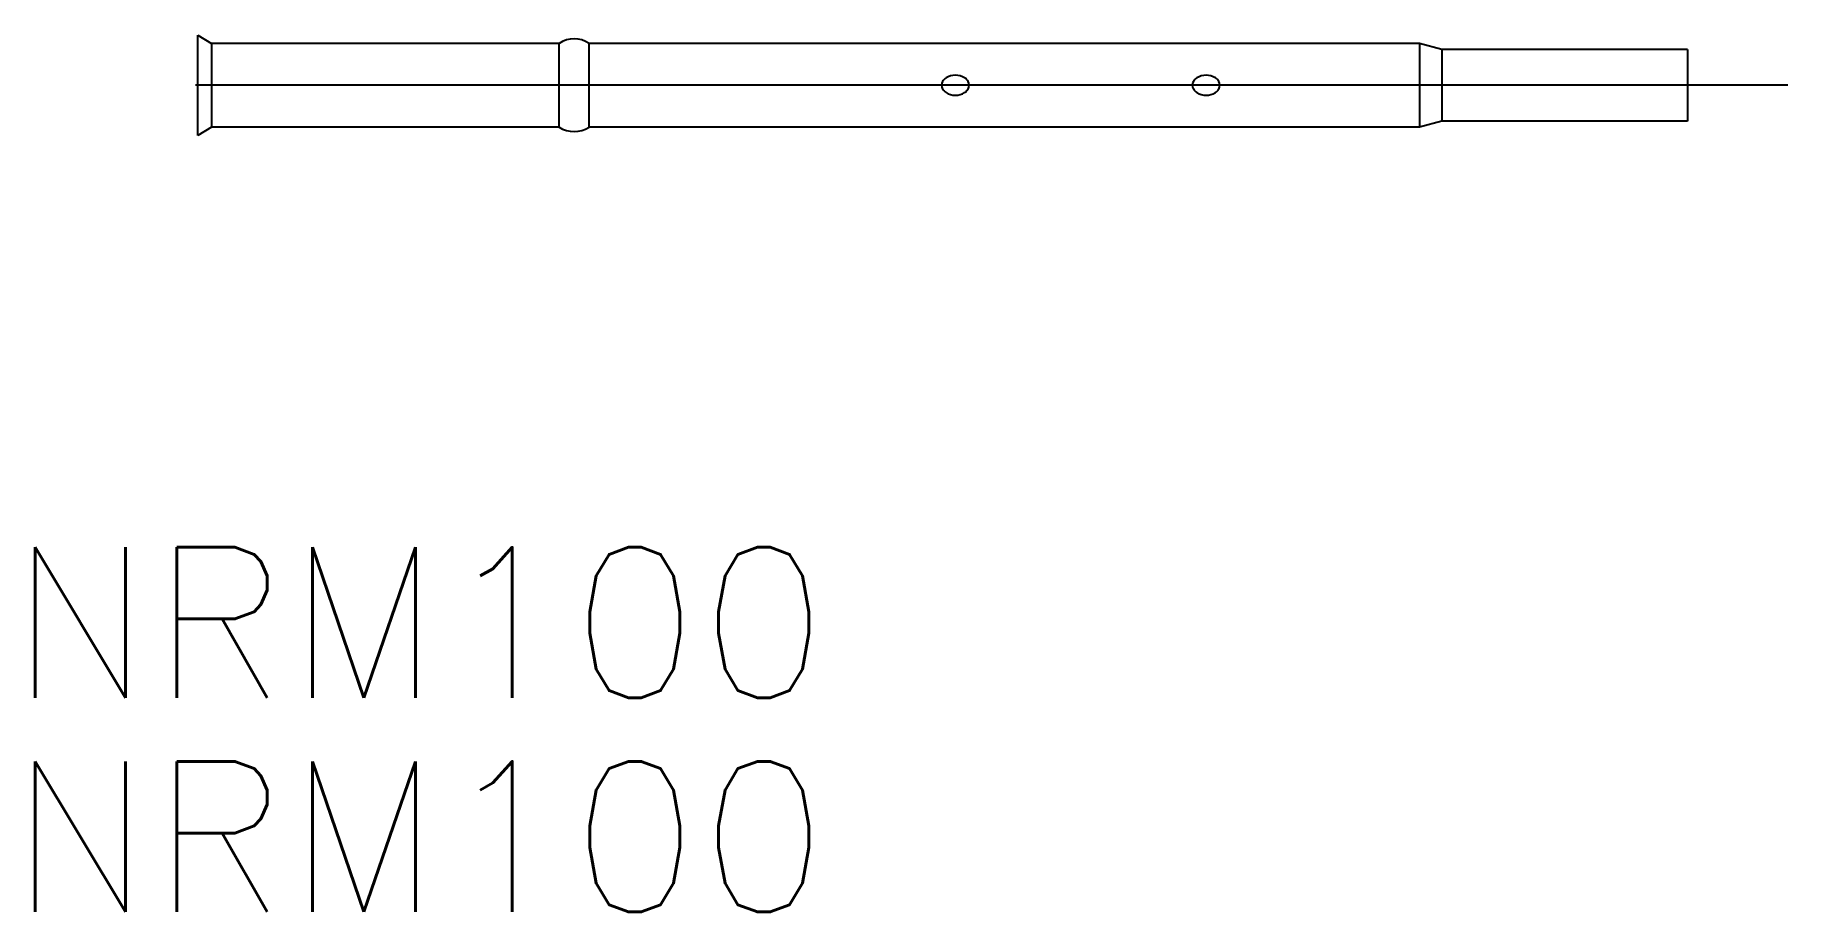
# Model space of a CAD drawing. Extents: x -3.2 to 31.7, y -16.5 to 1.
import ezdxf

# ---------------------------------------------------------------- set-up
doc = ezdxf.new("R2010")
doc.units = 0
doc.linetypes.add('CENTER', pattern=[50.8, 31.75, -6.35, 6.35, -6.35])
doc.layers.get('0').update_dxf_attribs({"linetype": 'CONTINUOUS'})
doc.layers.add('CENTER', color=1, linetype='CENTER')
doc.styles.get("Standard").update_dxf_attribs({"font": 'txt.shx', "height": 3, "bigfont": 'bigfont.shx'})

# ---------------------------------------------------------------- blocks, each defined once
blk = doc.blocks.new('*U2')
at = {"color": 7, "linetype": 'CONTINUOUS'}
blk.add_text('NRM100', height=3, dxfattribs=at).set_placement((-3.762, -12.212))
blk = doc.blocks.new('*U3')
at = {"color": 7, "linetype": 'CONTINUOUS'}
blk.add_text('NRM100', height=3, dxfattribs=at).set_placement((-3.762, -16.482))

msp = doc.modelspace()

# ---------------------------------------------------------------- linework, layer by layer
at = {"color": 7, "linetype": 'CONTINUOUS'}
for p, q in [((0, -1), (0, 1)), ((0, 1), (0.267, 0.835)), ((0.267, 0.835), (0.267, -0.835)), ((7.2, 0.835), (0.267, 0.835)), ((7.2, -0.835), (7.2, 0.835)), ((24.352, 0.835), (7.8, 0.835)), ((7.8, -0.835), (7.8, 0.835)), ((24.8, 0.715), (24.352, 0.835)), ((24.352, 0.835), (24.352, -0.835)), ((24.8, 0.715), (24.8, -0.715)), ((29.7, 0.715), (24.8, 0.715)), ((29.7, 0.715), (29.7, -0.715)), ((0.267, -0.835), (0, -1)), ((7.2, -0.835), (0.267, -0.835)), ((24.352, -0.835), (7.8, -0.835)), ((24.8, -0.715), (24.352, -0.835)), ((29.7, -0.715), (24.8, -0.715))]:
    msp.add_line(p, q, dxfattribs=at)
for centre, radius, start, end in [((7.5, 0.38), 0.545, 56.6017, 123.3983), ((14.971, 0), 0.146, 148.7692, 211.2308), ((15.022, -0.026), 0.203, 122.1063, 150.1658), ((15.1, -0.149), 0.349, 57.8682, 122.1318), ((15.178, -0.026), 0.203, 29.8342, 57.8937), ((15.229, 0), 0.146, 328.7692, 31.2308), ((19.971, 0), 0.146, 148.7692, 211.2308), ((20.022, -0.026), 0.203, 122.1063, 150.1658), ((20.1, -0.149), 0.349, 57.8682, 122.1318), ((20.178, -0.026), 0.203, 29.8342, 57.8937), ((20.229, 0), 0.146, 328.7692, 31.2308), ((15.022, 0.026), 0.203, 209.8342, 237.8937), ((15.1, 0.149), 0.349, 237.8682, 302.1318), ((15.178, 0.026), 0.203, 302.1063, 330.1658), ((20.022, 0.026), 0.203, 209.8342, 237.8937), ((20.1, 0.149), 0.349, 237.8682, 302.1318), ((20.178, 0.026), 0.203, 302.1063, 330.1658), ((7.5, -0.38), 0.545, 236.6014, 303.3986)]:
    msp.add_arc(centre, radius, start, end, dxfattribs=at)
at = {"layer": 'CENTER', "color": 1, "linetype": 'CENTER'}
msp.add_line((31.7, 0), (-2, 0), dxfattribs=at)

# ---------------------------------------------------------------- block references
at = {"color": 7, "linetype": 'CONTINUOUS'}
for name in ['*U2', '*U3']:
    msp.add_blockref(name, (0, 0), dxfattribs=at)

doc.saveas('drawing.dxf')
